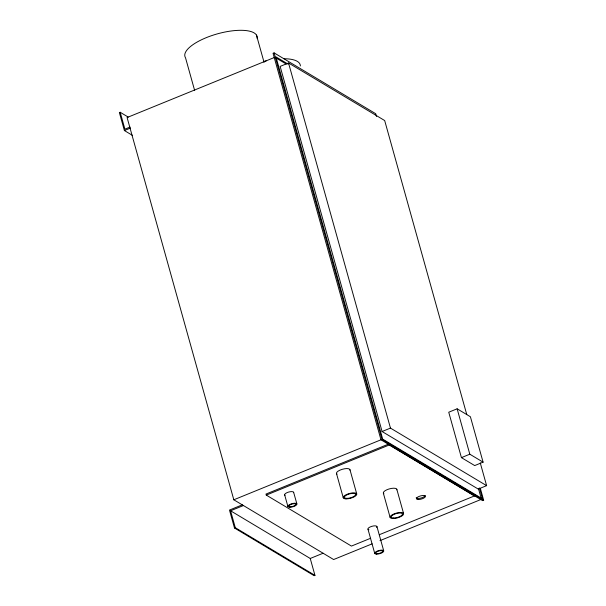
<?xml version="1.0" encoding="UTF-8"?>
<svg xmlns="http://www.w3.org/2000/svg" width="606" height="606" viewBox="0 0 606 606"><rect width="100%" height="100%" fill="white"/><g stroke="black" fill="none" stroke-linecap="round" stroke-linejoin="round"><path stroke-width="0.91" d="M128.23 117.087L120.185 112.269L119.382 112.595L124.397 130.548L132.441 135.365M376.508 116.473L375.743 113.739L274.101 52.889L273.056 53.32L380.962 439.797L482.603 500.647L483.656 500.215L480.346 488.368M274.904 57.282L127.093 117.534L233.818 499.791L333.633 559.535L372.114 543.855M130.048 127.071L124.904 129.161L120.185 112.269M466.787 414.633L384.674 120.541L288.532 62.986L280.139 66.402L382.083 431.517L478.232 489.072L486.618 485.656L480.263 462.893M124.397 130.548L130.396 128.101M382.083 431.517L390.469 428.101L486.618 485.656M233.818 499.791L382.007 439.373L483.656 500.215M457.129 408.8L448.743 412.224L461.424 457.628L474.703 465.575L483.088 462.158L470.407 416.754L457.129 408.8L469.809 454.205L483.088 462.158M242.332 504.821L229.477 510.063L234.484 528.008L314.15 575.7L314.953 575.374L310.242 558.474L230.575 510.79L243.43 505.548M389.249 444.986L388.954 443.925L265.989 494.049L266.284 495.102L389.249 444.986L474.415 495.958L379.348 534.704M234.484 528.008L235.287 527.682L314.953 575.374M461.424 457.628L469.809 454.205M310.242 558.474L323.096 553.233M370.63 538.264L351.442 546.082L266.284 495.102M379.985 540.643L481.444 499.291L479.823 498.321M288.123 64.145L275.95 56.858L382.681 439.115L482.49 498.859L479.444 487.944M275.715 57.767L286.267 64.084M381.628 439.539L383.257 440.509M385.689 441.971L387.31 442.941M474.952 495.405L477.384 496.859M478.392 488.368L481.187 498.382M474.119 494.905L474.415 495.958M288.532 62.986L390.469 428.101M396.794 489.193L403.573 513.479M274.101 52.889L382.007 439.373M256.444 35.042L264.08 62.373M383.371 493.231L390.15 517.524M376.924 526.5L383.704 550.786M367.971 529.197L374.758 553.483M349.927 469.559L356.714 493.845M336.512 473.597L343.291 497.882M194.67 90.552L185.512 57.759A37.428 13.044 -15.6 0 1 218.311 33.603A37.428 13.044 -15.6 0 1 257.141 38.383M293.63 492.269L296.872 503.881M284.684 494.958L287.926 506.578M230.575 510.79L235.287 527.682M425.132 495.519A4.681 1.629 -15.6 0 1 420.738 498.094A4.681 1.629 -15.6 0 1 416.155 497.784M368.925 529.758A4.681 1.629 -15.6 0 1 371.751 526.349A4.681 1.629 -15.6 0 1 376.667 527.432M383.871 493.746A7.014 2.447 -15.6 0 1 389.037 488.974A7.014 2.447 -15.6 0 1 396.832 489.845M337.012 474.112A7.014 2.447 -15.6 0 1 342.17 469.332A7.014 2.447 -15.6 0 1 349.973 470.203M285.017 495.299A4.681 1.629 -15.6 0 1 288.464 492.117A4.681 1.629 -15.6 0 1 293.66 492.701M263.648 61.494A37.428 13.044 -15.6 0 1 266.223 60.888M284.025 58.752A37.428 13.044 -15.6 0 1 300.371 65.94M376.561 554.142A4.681 1.629 -15.6 0 0 383.727 551.218A4.681 1.629 -15.6 0 0 377.394 551.036A4.681 1.629 -15.6 0 0 376.561 554.142M377.227 553.642A3.507 1.22 -15.6 0 0 382.606 551.452A3.507 1.22 -15.6 0 0 377.856 551.308A3.507 1.22 -15.6 0 0 377.227 553.642M392.855 518.516A7.014 2.447 -15.6 0 0 403.611 514.13A7.014 2.447 -15.6 0 0 394.112 513.858A7.014 2.447 -15.6 0 0 392.855 518.516M393.521 518.016A5.848 2.038 -15.6 0 0 402.49 514.358A5.848 2.038 -15.6 0 0 394.574 514.13A5.848 2.038 -15.6 0 0 393.521 518.016M345.996 498.882A7.014 2.447 -15.6 0 0 356.752 494.496A7.014 2.447 -15.6 0 0 347.253 494.216A7.014 2.447 -15.6 0 0 345.996 498.882M346.662 498.374A5.848 2.038 -15.6 0 0 355.631 494.723A5.848 2.038 -15.6 0 0 347.715 494.496A5.848 2.038 -15.6 0 0 346.662 498.374M289.729 507.237A4.681 1.629 -15.6 0 0 296.902 504.313A4.681 1.629 -15.6 0 0 290.569 504.131A4.681 1.629 -15.6 0 0 289.729 507.237M290.395 506.737A3.507 1.22 -15.6 0 0 295.773 504.54A3.507 1.22 -15.6 0 0 291.024 504.404A3.507 1.22 -15.6 0 0 290.395 506.737M418.254 499.503A4.681 1.629 -15.6 0 0 425.427 496.579A4.681 1.629 -15.6 0 0 419.094 496.397A4.681 1.629 -15.6 0 0 418.254 499.503"/></g></svg>
